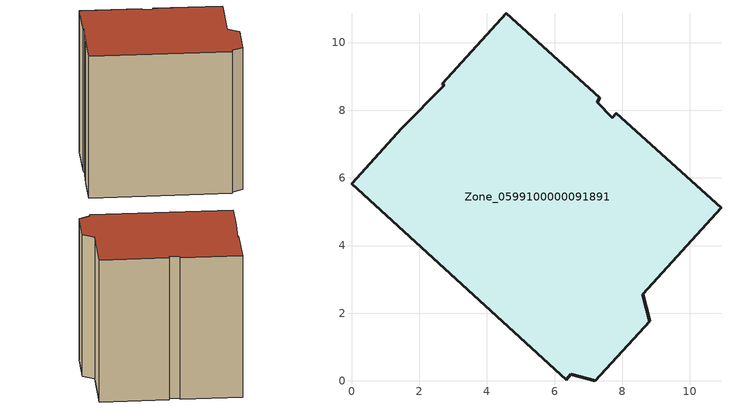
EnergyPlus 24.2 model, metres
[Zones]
Zone_0599100000091891
 floor ground (C_G): 10.92,5.11 8.6,2.56 8.82,1.76 7.21,0 6.48,0.19 6.34,0.04 0,5.83 1.49,7.47 2.75,8.74 2.69,8.79 4.58,10.87 7.33,8.37 7.27,8.24 7.71,7.78 7.83,7.92 z0
 wall outside (C_F): 8.6,2.56 10.92,5.11 7.83,7.92 7.71,7.78 7.27,8.24 7.33,8.37 4.58,10.87 2.69,8.79 2.75,8.74 1.49,7.47 0,5.83 6.34,0.04 6.48,0.19 7.21,0 8.82,1.76 8.6,2.56 z0:9.21
 roof outside (C_R): 7.33,8.37 4.58,10.87 2.69,8.79 2.75,8.74 1.49,7.47 0,5.83 6.34,0.04 6.48,0.19 7.21,0 8.82,1.76 8.6,2.56 10.92,5.11 7.83,7.92 7.71,7.78 7.27,8.24 z9.21
[BUILDING]
Pand.0599100000091891: North Axis=0; Terrain=City; Loads Convergence Tolerance Value=0.04; Temperature Convergence Tolerance Value=0.4; Solar Distribution=FullExterior; Maximum Number of Warmup Days=25; Minimum Number of Warmup Days=1
[Site:Location]
Rotterdam.The.Hague.AP_ZH_NLD Design_Conditions: Latitude=51.96; Longitude=4.45; Time Zone=1; Elevation=-4.5
[SITE:GROUNDTEMPERATURE:BUILDINGSURFACE]
18, 18, 18, 18, 18, 18, 18, 18, 18, 18, 18, 18
[MATERIAL] Thermal Absorptance=0.9; Solar Absorptance=0.7; Visible Absorptance=0.7
Name | Roughness | Thickness | Conductivity | Density | Specific Heat
G.TC.1946 | MediumSmooth | 0.15 | 1 | 540 | 1210
F.TC.1946 | Rough | 0.3 | 0.857143 | 1920 | 840
R.TC.1946 | MediumRough | 0.2 | 0.909091 | 1500 | 1000
[CONSTRUCTION]
C_G: G.TC.1946
C_F: F.TC.1946
C_R: R.TC.1946
[ZONE]
Zone_0599100000091891: Type=1; Multiplier=1; Ceiling Height=Autocalculate; Volume=Autocalculate; Floor Area=autocalculate; Part of Total Floor Area=Yes
[ZONEINFILTRATION:DESIGNFLOWRATE]
Infil_Zone_0599100000091891: Zone or ZoneList or Space or SpaceList=Zone_0599100000091891; Schedule=AlwaysOn; Design Flow Rate Calculation Method=Flow/Area; Flow Rate per Floor Area=0.003; Constant Term Coefficient=1; Temperature Term Coefficient=0; Velocity Term Coefficient=0; Velocity Squared Term Coefficient=0
[HVACTEMPLATE:ZONE:IDEALLOADSAIRSYSTEM]
Zone_0599100000091891: Maximum Heating Supply Air Temperature=50; Minimum Cooling Supply Air Temperature=13; Maximum Heating Supply Air Humidity Ratio=0.0156; Minimum Cooling Supply Air Humidity Ratio=0.0077; Heating Limit=NoLimit; Cooling Limit=NoLimit; Dehumidification Control Type=ConstantSensibleHeatRatio; Cooling Sensible Heat Ratio=0.7; Dehumidification Setpoint=60; Humidification Control Type=None; Humidification Setpoint=30; Outdoor Air Method=None; Outdoor Air Flow Rate per Person=0.00944; Outdoor Air Flow Rate per Zone Floor Area=0; Outdoor Air Flow Rate per Zone=0; Demand Controlled Ventilation Type=None; Outdoor Air Economizer Type=NoEconomizer; Heat Recovery Type=None; Sensible Heat Recovery Effectiveness=0.7; Latent Heat Recovery Effectiveness=0.65
[ZONECONTROL:THERMOSTAT]
ThermostatControl_Zone_0599100000091891: Zone or ZoneList=Zone_0599100000091891; Control Type Schedule=DualSetpointControlType; Control 1=Thermostat_Zone_0599100000091891; Temperature Difference Between Cutout And Setpoint=0
[THERMOSTATSETPOINT:DUALSETPOINT]
Thermostat_Zone_0599100000091891: Heating Setpoint Temperature Schedule=HeatingSetpoint_Zone_0599100000091891; Cooling Setpoint Temperature Schedule=CoolingSetpoint_Zone_0599100000091891
[SCHEDULE:COMPACT]
HeatingSetpoint_Zone_0599100000091891: Through: 12/31, For: AllDays, Until: 24:00, 21
CoolingSetpoint_Zone_0599100000091891: Through: 12/31, For: AllDays, Until: 24:00, 24
DualSetpointControlType: Through: 12/31, For: AllDays, Until: 24:00, 4
AlwaysOn: Through: 12/31, For: AllDays, Until: 24:00, 1
